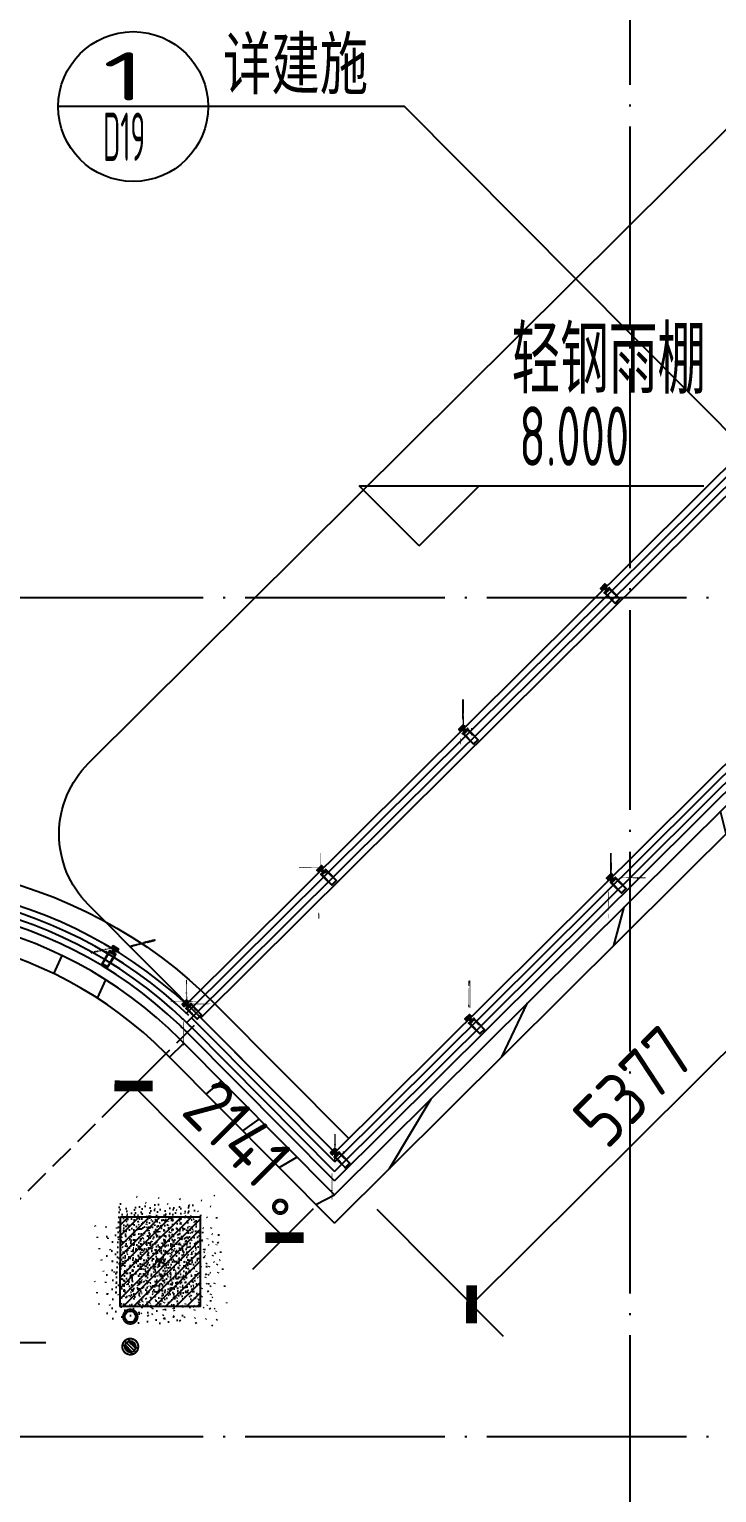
# Model space of a CAD drawing. Header units: inches. Extents: x 0 to 1813292486, y 0 to 3473589894.
# Drawn here: x 600426125 to 600433006, y 3473270655 to 3473285306 of the extents above; entities that cross this region are included whole.
import ezdxf
from ezdxf.enums import TextEntityAlignment as Align
from ezdxf.xclip import XClip

# ---------------------------------------------------------------- set-up
doc = ezdxf.new("R2010")
doc.units = ezdxf.units.IN
doc.header["$LTSCALE"] = 1000
doc.header["$MEASUREMENT"] = 0
doc.header["$XCLIPFRAME"] = 2
for name, pattern in [('AX-MALL-DIM-P02$0$DASH', [0.35, 0.25, -0.1]), ('AX-MALL-GIRD-200$0$DOTE', [2.42, 2, -0.2, 0.02, -0.2]), ('AX-MALL-WALL-P02-QT$0$CENTER', [2, 1.25, -0.25, 0.25, -0.25]), ('AX-MALL-WALL-P02-QT$0$HIDDEN', [0.375, 0.25, -0.125]), ('AX-MALL-WALL-P02-QT$0$HIDDEN2', [4.7625, 3.175, -1.5875]), ('PX-MALL-P02-LG$0$CONTINOUS', [0])]:
    doc.linetypes.add(name, pattern=pattern)
for name, color, linetype in [('A-Anno-Note', 241, 'Continuous'), ('AX-MALL-DIM-P02$0$A-Anno-Dims', 3, 'Continuous'), ('AX-MALL-DIM-P02$0$A-Detl-Patt', 8, 'Continuous'), ('AX-MALL-DIM-P02$0$A-Detl-Thin', 131, 'Continuous'), ('AX-MALL-DIM-SY-P02$0$A-Anno-Note', 241, 'Continuous'), ('AX-MALL-DIM-SY-P02$0$DIM_IDEN', 3, 'Continuous'), ('AX-MALL-GIRD-200$0$A-Grid', 222, 'AX-MALL-GIRD-200$0$DOTE'), ('AX-MALL-P02-200$0$A-Anno-Note', 241, 'Continuous'), ('AX-MALL-WALL-P02$0$A-Anno-Note', 241, 'Continuous'), ('AX-MALL-WALL-P02-QT$0$A-Anno-Note', 241, 'Continuous'), ('AX-MALL-WALL-P02-QT$0$A-Curt', 151, 'Continuous'), ('AX-MALL-WALL-P02-QT$0$A-Detl-Fine', 152, 'Continuous'), ('AX-MALL-WALL-P02-QT$0$A-Detl-Thin', 131, 'Continuous'), ('AX-MALL-WALL-P02-QT$0$A-Flor', 41, 'Continuous'), ('AX-MALL-WALL-P02-QT$0$A-Wall', 2, 'Continuous'), ('AX-MALL-WALL-P02-QT$0$A-Wall-Patt', 13, 'Continuous'), ('AX-MALL-WALL-P02-QT$0$A-Wind', 4, 'Continuous'), ('AX-MALL-WALL-P02-QT$0$AP', 3, 'Continuous'), ('AX-MALL-WALL-P02-QT$0$FIX', 2, 'Continuous'), ('AX-MALL-WALL-P02-QT$0$GASKET', 2, 'Continuous'), ('AX-MALL-WALL-P02-QT$0$TEXT', 2, 'Continuous'), ('AX-MALL-WORD-P02$0$A-Anno-Levl', 201, 'Continuous'), ('AX-MALL-WORD-P02$0$A-Anno-Note', 241, 'Continuous'), ('AX-MALL-ZTKD-P02$0$A-Anno-Note', 241, 'Continuous'), ('PX-MALL-P02-LG$0$P-Drain-Fldr', 4, 'Continuous'), ('PX-MALL-P02-LG$0$P-Drain-Fldr-ARCH', 161, 'Continuous'), ('PX-MALL-P02-LG$0$P-Drain-Fldr-W100', 4, 'Continuous'), ('PX-MALL-P02-LG$0$P-Drain-Fldr-W50', 4, 'Continuous'), ('PX-MALL-P02-LG$0$P-Pipe-Risr', 7, 'Continuous'), ('PX-MALL-P02-LG$0$P-Pipe-Risr-Arch', 6, 'Continuous'), ('PX-MALL-P02-LG$0$P-Pipe-Risr-W100', 6, 'Continuous'), ('PX-MALL-P02-LG$0$P-Pipe-Risr-W50', 6, 'Continuous'), ('PX-MALL-P02-LG$0$P-Sewr-Pipe', 123, 'PX-MALL-P02-LG$0$CONTINOUS'), ('SX-MALL-WALL-L-1F~2F$0$S-COLU', 30, 'Continuous'), ('SX-MALL-WALL-L-1F~2F$0$S-PATT-WALL', 83, 'Continuous'), ('SX-MALL-WALL-L-1F~2F$0$单形心', 4, 'Continuous')]:
    doc.layers.add(name, color=color, linetype=linetype)
doc.styles.add('AX-MALL-DIM-P02$0$_TCH_DIM_T3', font='gbenor.shx')
doc.styles.add('AX-MALL-DIM-SY-P02$0$_TCH_DIM', font='gbenor.shx')
doc.styles.add('AX-MALL-DIM-SY-P02$0$_TCH_LABEL', font='gbenor.shx')
doc.styles.add('AX-MALL-WORD-P02$0$_TCH_DIM', font='gbenor.shx')
doc.styles.add('AX-MALL-WORD-P02$0$STANDARD', font='gbenor.shx', dxfattribs={"bigfont": 'gbcbig.shx'})
doc.styles.add('PX-MALL-P02-LG$0$jzfz', font='gbenor.shx', dxfattribs={"bigfont": 'gbcbig.shx'})
doc.dimstyles.new('AX-MALL-DIM-P02$0$_TCH_ARCH&&180', dxfattribs={"dimtxt": 535.5, "dimasz": 270, "dimexe": 450, "dimexo": 450, "dimgap": 137.25, "dimtad": 1, "dimdec": 0, "dimzin": 0, "dimdsep": 46, "dimtxsty": 'AX-MALL-DIM-P02$0$_TCH_DIM_T3', "dimblk": 'AX-MALL-DIM-P02$0$_ArchTick', "dimcen": 0.09, "dimclrt": 7, "dimazin": 2, "dimtfac": 1, "dimtdec": 0, "dimtix": 1, "dimtmove": 2, "dimatfit": 3, "dimfxl": 500, "dimtolj": 1, "dimtzin": 0, "dimarcsym": 0})
pattern_1 = [(180, (-14292439.4334, -9064049.66414), (-0.396875, -0.79375), [0, -0.79375])]
pattern_2 = [(45, (0, 359), (-353.553532015, 353.553532015), [])]

# ---------------------------------------------------------------- blocks, each defined once
blk = doc.blocks.new('AX-MALL-WORD-P02')
at = {"layer": 'AX-MALL-WORD-P02$0$A-Anno-Levl'}
for p, q in [((600266472, 3473187979), (600266119, 3473188751)), ((600266119, 3473188751), (600269351, 3473187547)), ((600266472, 3473187979), (600267244, 3473188332))]:
    blk.add_line(p, q, dxfattribs=at)
at = {"layer": 'AX-MALL-WORD-P02$0$A-Anno-Note', "style": 'AX-MALL-WORD-P02$0$STANDARD'}
blk.add_text('轻钢雨棚', height=675.2, rotation=339.5682, dxfattribs=at).set_placement((600267871, 3473189083))
at = {"layer": 'AX-MALL-WORD-P02$0$A-Anno-Note', "style": 'AX-MALL-WORD-P02$0$_TCH_DIM', "width": 0.7}
blk.add_text('8.000', height=595, rotation=339.5682, dxfattribs=at).set_placement((600267689, 3473188380))
blk = doc.blocks.new('AX-MALL-GIRD-200')
at = {"layer": 'AX-MALL-GIRD-200$0$A-Grid'}
for p, q in [((600276670.9, 3473209317.4), (600237941.3, 3473105353.7)), ((600241980.1, 3473196551.4), (600599876.1, 3473063224.7)), ((600239047.7, 3473188679.9), (600596943.7, 3473055353.1))]:
    blk.add_line(p, q, dxfattribs=at)
blk = doc.blocks.new('SX-MALL-WALL-L-1F~2F$0$BANWANG_XINGXIN')
at = {"color": 0}
for points in [[(0.71, 0.71), (-0.71, -0.71)], [(-0.71, 0.71), (0.71, -0.71)]]:
    blk.add_lwpolyline(points, dxfattribs=at)
blk = doc.blocks.new('SX-MALL-WALL-L-1F~2F')
at = {"layer": 'SX-MALL-WALL-L-1F~2F$0$S-PATT-WALL'}
h = blk.add_hatch(dxfattribs=at)
h.set_pattern_fill('钢筋混凝土', color=256, scale=15, pattern_type=2)
h.set_pattern_definition([(24.56816, (600332848.516, 3473133887.59), (-31.18316, 68.21005), []), (29.56816, (600332848.52, 3473133887.59), (97.53445, -46.3792), [11.25, -123.75]), (334.56816, (600332848.52, 3473133887.59), (19.8844, 112.99611), [9, -99]), (80.01956, (600332856.64, 3473133883.73), (117.4189, 66.61682), [9.56103, -105.17132]), (25.75236, (600332858.99, 3473133915.7), (141.34762, -79.15082), [16.875, -185.625]), (76.20376, (600332870.77, 3473133909.1), (182.38784, 87.98254), [14.34154, -157.75695]), (330.75236, (600332858.99, 3473133915.7), (182.38777, 87.98268), [13.5, -148.5]), (0.56816, (600332870.43, 3473133903.44), (62.82047, -87.8498), [11.25, -123.75]), (305.56816, (600332870.43, 3473133903.44), (72.17289, 89.18848), [9, -99]), (51.01956, (600332875.66, 3473133896.12), (134.99336, 1.33857), [9.56103, -105.17132]), (17.06816, (600332848.516, 3473133887.59), (19.140857, 46.155895), [0.75, -97.8, 0.75, -100.5, 0.75, -99.375]), (347.06816, (600332848.516, 3473133887.59), (57.630847, 41.664428), [0.75, -57.3, 0.75, -95.55, 0.75, -37.875]), (307.06816, (600332817.17, 3473133899.267), (73.85474, -31.123423), [0.75, -37.5, 0.75, -117, 0.75, -155.25]), (297.06816, (600332803.114, 3473133904.504), (87.216417, -16.46684), [0.75, -48.75, 0.75, -77.7, 0.75, -110.25])])
h.paths.add_polyline_path([(600261324, 3473182729), (600262073, 3473182450), (600261759, 3473181607), (600261009, 3473181886)])
at = {"layer": 'SX-MALL-WALL-L-1F~2F$0$S-COLU'}
blk.add_lwpolyline([(600261324, 3473182729), (600262073, 3473182450), (600261759, 3473181607), (600261009, 3473181886)], close=True, dxfattribs=at)
at = {"layer": 'SX-MALL-WALL-L-1F~2F$0$单形心', "xscale": 50, "yscale": 50, "zscale": 50}
blk.add_blockref('SX-MALL-WALL-L-1F~2F$0$BANWANG_XINGXIN', (600261541, 3473182168), dxfattribs=at)
blk = doc.blocks.new('SX-MALL-WALL-L-2F~3F')
ref = blk.add_blockref('SX-MALL-WALL-L-1F~2F', (0, 0))
XClip(ref).set_block_clipping_path([(600349769.7341375351, 3473074679.4185328484), (600357001.730252862, 3473071985.2877659798), (600356499.8725732565, 3473070638.1249508858), (600359302.5086629391, 3473069594.0607671738), (600362345.176513195, 3473077761.6532011032), (600381551.4312517643, 3473070606.7597260475), (600391553.7259278297, 3473066880.61145401), (600387749.8276439905, 3473056669.6083569527), (600391632.1759798527, 3473055223.3196787834), (600395635.5522460938, 3473065969.7919559479), (600406982.2408491373, 3473061742.8174967766), (600403058.8006671667, 3473051210.921831131), (600412723.2437256575, 3473047610.6332001686), (600445093.3740637302, 3473134503.4669418335), (600393055.2444370985, 3473153889.1972270012), (600387463.4997383356, 3473138878.984498024), (600380158.3525342941, 3473141600.3661928177), (600382830.7519780397, 3473148774.0277791023), (600388210.852202177, 3473146769.7825717926), (600390696.2253516912, 3473153441.3996958733), (600277474.6974250078, 3473195619.7412028313), (600273446.9822528362, 3473184807.9347262383), (600257129.1117709875, 3473190886.8203101158), (600241575.9633431435, 3473149136.6905941963), (600258197.8999482393, 3473142944.531457901), (600255239.7303221226, 3473135003.7620258331), (600263182.3271956444, 3473132044.9116239548), (600260741.6763648987, 3473125493.3449602127), (600269350.4970673323, 3473122286.3066320419), (600271511.1407766342, 3473128086.2355370522), (600286270.1853780746, 3473122588.0583357811), (600284109.5416688919, 3473116788.1294307709), (600282580.7823727131, 3473112684.4009017944), (600291840.7574170828, 3473109234.7884750366), (600290827.7957875729, 3473106515.6425981522), (600293360.405140996, 3473105572.171298027), (600294731.254416585, 3473109252.0137000084), (600323175.4764534235, 3473098655.7063288689), (600321336.3302773237, 3473093718.7900648117), (600344750.773285985, 3473084996.2229762077), (600341987.4689643383, 3473077578.5406708717), (600344583.679042697, 3473076611.3762340546), (600346015.5062012672, 3473080454.9047570229), (600351201.5612961054, 3473078522.947054863)])
blk = doc.blocks.new('SX-MALL-WALL-2F~3F')
blk.add_blockref('SX-MALL-WALL-L-2F~3F', (0, 0))
blk = doc.blocks.new('AX-MALL-WALL-P02-QT$0$fegehrthr')
at = {"layer": 'AX-MALL-WALL-P02-QT$0$A-Flor'}
blk.add_lwpolyline([(97927, 107801), (97927, 116053, -0.669256), (106131, 119437), (107465, 118095)], format="xyb", dxfattribs=at)
blk = doc.blocks.new('AX-MALL-WALL-P02-QT$0$A$C56C775D7')
at = {"layer": 'AX-MALL-WALL-P02-QT$0$GASKET'}
h = blk.add_hatch(dxfattribs=at)
h.set_pattern_fill('ANSI37', color=1, scale=0.35, style=0)
h.set_pattern_definition([(45, (-14292825.899, -9063895.26327), (-0.392886205297, 0.392886205297), []), (135, (-14292825.899, -9063895.26327), (-0.392886205297, -0.392886205297), [])])
edge = h.paths.add_edge_path(flags=16)
edge.add_line((0, -3), (-1, -3))
edge.add_arc((-1, -2), 0.2, 180, 270, ccw=False)
edge.add_line((-1, -2), (-1, -1))
edge.add_arc((-1, -1), 0.2, 90, 180, ccw=False)
edge.add_line((-1, -1), (0, -1))
edge.add_arc((0, -1), 0.2, 0, 90, ccw=False)
edge.add_line((1, -1), (1, -2))
edge.add_arc((0, -2), 0.2, 270, 360, ccw=False)
edge = h.paths.add_edge_path(flags=16)
edge.add_line((3, -5), (3, -4))
edge.add_arc((3, -4), 0.306, 4.7134, 98.663)
edge.add_arc((0, -13), 9.72, 72.6533, 107.3467)
edge.add_arc((-3, -4), 0.306, 81.337, 175.2878)
edge.add_line((-3, -4), (-3, -5))
edge.add_arc((-3, -5), 0.5, 180, 252.653)
edge.add_arc((0, 4), 9.72, 252.6533, 287.3467)
edge.add_arc((3, -5), 0.5, 287.347, 360)
edge = h.paths.add_edge_path()
edge.add_line((4, -8), (5, -8))
edge.add_arc((5, -7), 0.2, 270, 383.1986)
edge.add_line((5, -7), (4, -3))
edge.add_arc((4, -3), 0.2, 15.4713, 90)
edge.add_line((4, -3), (2, -3))
edge.add_arc((2, -2), 0.2, 180, 270, ccw=False)
edge.add_line((1, -2), (1, -2))
edge.add_arc((2, -2), 0.2, 90, 180, ccw=False)
edge.add_line((2, -1), (2, -1))
edge.add_arc((2, -1), 0.2, 270, 360)
edge.add_line((2, -1), (2, 0))
edge.add_arc((2, 0), 0.2, 0, 90)
edge.add_line((2, 0), (-2, 0))
edge.add_arc((-2, 0), 0.2, 90, 180)
edge.add_line((-3, 0), (-3, -1))
edge.add_arc((-2, -1), 0.2, 180, 270)
edge.add_line((-2, -1), (-2, -1))
edge.add_arc((-2, -2), 0.2, 0, 90, ccw=False)
edge.add_line((-1, -2), (-1, -2))
edge.add_arc((-2, -2), 0.2, 270, 360, ccw=False)
edge.add_line((-2, -3), (-5, -3))
edge.add_arc((-5, -2), 0.5, 180, 270, ccw=False)
edge.add_line((-5, -2), (-5, -1))
edge.add_line((-5, -1), (-6, -1))
edge.add_arc((-6, -2), 0.7, 90, 180)
edge.add_line((-6, -2), (-6, -3))
edge.add_arc((-13, -3), 6.93, -39.9114, 1.1232, ccw=False)
edge.add_arc((-8, -7), 0.4, 154.8453, 325.7815)
edge.add_arc((-11, -3), 5.99, 311.7834, 348.21)
edge.add_arc((-5, -4), 0.2, 90, 160.1791, ccw=False)
edge.add_line((-5, -4), (-4, -4))
edge.add_arc((-4, -4), 0.2, -24.4013, 90, ccw=False)
edge.add_line((-4, -4), (-6, -8))
edge.add_line((-6, -8), (-4, -8))
edge.add_line((-4, -8), (-4, -8))
edge.add_line((-4, -8), (-4, -7))
edge.add_line((-4, -7), (-3, -7))
edge.add_arc((-3, -7), 0.25, 90, 131.3934, ccw=False)
edge.add_line((-3, -7), (-3, -7))
edge.add_arc((-3, -7), 0.1, 0, 90, ccw=False)
edge.add_line((-3, -7), (-3, -7))
edge.add_line((-3, -7), (-3, -7))
edge.add_line((-3, -7), (-3, -7))
edge.add_line((-3, -7), (-3, -7))
edge.add_line((-3, -7), (-3, -7))
edge.add_line((-3, -7), (-3, -8))
edge.add_line((-3, -8), (-3, -8))
edge.add_line((-3, -8), (-2, -8))
edge.add_line((-2, -8), (-2, -8))
edge.add_line((-2, -8), (-2, -7))
edge.add_line((-2, -7), (-2, -7))
edge.add_arc((-1, -7), 0.25, 90, 131.3934, ccw=False)
edge.add_line((-1, -7), (-1, -7))
edge.add_arc((-1, -7), 0.1, 0, 90, ccw=False)
edge.add_line((-1, -7), (-1, -7))
edge.add_line((-1, -7), (-1, -7))
edge.add_line((-1, -7), (-1, -7))
edge.add_line((-1, -7), (-1, -7))
edge.add_line((-1, -7), (-1, -7))
edge.add_line((-1, -7), (-1, -8))
edge.add_line((-1, -8), (-1, -8))
edge.add_line((-1, -8), (-1, -8))
edge.add_line((-1, -8), (-1, -8))
edge.add_line((-1, -8), (-1, -7))
edge.add_line((-1, -7), (0, -7))
edge.add_arc((0, -7), 0.25, 90, 131.3934, ccw=False)
edge.add_line((0, -7), (0, -7))
edge.add_arc((0, -7), 0.1, 0, 90, ccw=False)
edge.add_line((0, -7), (0, -7))
edge.add_line((0, -7), (0, -7))
edge.add_line((0, -7), (0, -7))
edge.add_line((0, -7), (0, -7))
edge.add_line((0, -7), (0, -7))
edge.add_line((0, -7), (0, -8))
edge.add_line((0, -8), (0, -8))
edge.add_line((0, -8), (1, -8))
edge.add_line((1, -8), (1, -8))
edge.add_line((1, -8), (1, -7))
edge.add_line((1, -7), (1, -7))
edge.add_arc((2, -7), 0.25, 90, 131.3934, ccw=False)
edge.add_line((2, -7), (2, -7))
edge.add_arc((2, -7), 0.1, 0, 90, ccw=False)
edge.add_line((2, -7), (2, -7))
edge.add_line((2, -7), (2, -7))
edge.add_line((2, -7), (2, -7))
edge.add_line((2, -7), (2, -7))
edge.add_line((2, -7), (2, -7))
edge.add_line((2, -7), (2, -8))
edge.add_line((2, -8), (2, -8))
edge.add_line((2, -8), (2, -8))
edge.add_line((2, -8), (2, -8))
edge.add_line((2, -8), (3, -7))
edge.add_line((3, -7), (3, -7))
edge.add_arc((3, -7), 0.25, 90, 131.3934, ccw=False)
edge.add_line((3, -7), (4, -7))
edge.add_arc((4, -7), 0.1, 0, 90, ccw=False)
edge.add_line((4, -7), (4, -7))
edge.add_line((4, -7), (4, -7))
edge.add_line((4, -7), (4, -7))
edge.add_line((4, -7), (4, -7))
edge.add_line((4, -7), (3, -7))
edge.add_line((3, -7), (4, -8))
edge.add_line((4, -8), (4, -8))
edge.add_line((4, -8), (4, -8))
for points in [[(4, -8), (5, -8, 0.538437), (5, -7), (4, -3, 0.337162), (4, -3), (2, -3, -0.414214), (1, -2), (1, -2, -0.414214), (2, -1), (2, -1, 0.414214), (2, -1), (2, 0, 0.414214), (2, 0), (-2, 0, 0.414214), (-3, 0), (-3, -1, 0.414214), (-2, -1), (-2, -1, -0.414214), (-1, -2), (-1, -2, -0.414214), (-2, -3), (-5, -3, -0.414214), (-5, -2), (-5, -1), (-6, -1, 0.414214), (-6, -2), (-6, -3, -0.180985), (-8, -7, 0.923874), (-7, -7, 0.160293), (-5, -4, -0.316158), (-5, -4), (-4, -4, -0.545225), (-4, -4), (-6, -8), (-4, -8), (-4, -8), (-4, -7), (-3, -7, -0.182603), (-3, -7), (-3, -7, -0.414214), (-3, -7), (-3, -7), (-3, -7), (-3, -7), (-3, -7), (-3, -7), (-3, -8), (-3, -8), (-2, -8), (-2, -8), (-2, -7), (-2, -7, -0.182603), (-1, -7), (-1, -7, -0.414214), (-1, -7), (-1, -7), (-1, -7), (-1, -7), (-1, -7), (-1, -7), (-1, -8), (-1, -8), (-1, -8), (-1, -8), (-1, -7), (0, -7, -0.182603), (0, -7), (0, -7, -0.414214), (0, -7), (0, -7), (0, -7), (0, -7), (0, -7), (0, -7), (0, -8), (0, -8), (1, -8), (1, -8), (1, -7), (1, -7, -0.182603), (2, -7), (2, -7, -0.414214), (2, -7), (2, -7), (2, -7), (2, -7), (2, -7), (2, -7), (2, -8), (2, -8), (2, -8), (2, -8), (3, -7), (3, -7, -0.182603), (3, -7), (4, -7, -0.414214), (4, -7), (4, -7), (4, -7), (4, -7), (4, -7), (3, -7), (4, -8), (4, -8)], [(3, -5), (3, -4, 0.434551), (3, -4, 0.152546), (-3, -4, 0.434557), (-3, -4, -0.000004), (-3, -4), (-3, -5, 0.328073), (-3, -5, 0.152546), (3, -5, 0.328073)], [(0, -3), (-1, -3, -0.414214), (-1, -2), (-1, -1, -0.414214), (-1, -1), (0, -1, -0.414214), (1, -1), (1, -2, -0.414214)]]:
    blk.add_lwpolyline(points, format="xyb", close=True, dxfattribs=at)
blk = doc.blocks.new('AX-MALL-WALL-P02-QT$0$尺寸分格点')
at = {"ltscale": 10}
h = blk.add_hatch(color=1, dxfattribs=at)
h.dxf.hatch_style = 1
edge = h.paths.add_edge_path()
edge.add_line((0, -1.5), (0, 0))
edge.add_line((0, 0), (-1.5, 0))
edge.add_arc((0, 0), 1.5, 180, 270)
edge = h.paths.add_edge_path()
edge.add_line((0, 1.5), (0, 0))
edge.add_line((0, 0), (1.5, 0))
edge.add_arc((0, 0), 1.5, 0, 90)
for p, q in [((-2.5, 0), (2.5, 0)), ((0, -2.5), (0, 2.5))]:
    blk.add_line(p, q)
blk.add_circle((0, 0), 1.5)
blk = doc.blocks.new('AX-MALL-WALL-P02-QT$0$定位点')
blk.add_blockref('AX-MALL-WALL-P02-QT$0$尺寸分格点', (0, 0))
blk = doc.blocks.new('AX-MALL-WALL-P02-QT$0$A$C3802349C')
at = {"layer": 'AX-MALL-WALL-P02-QT$0$GASKET'}
h = blk.add_hatch(dxfattribs=at)
h.set_pattern_fill('ANSI35', color=1, scale=0.375013, angle=-180, style=0)
h.set_pattern_definition([(225, (-14292809.6352, -9063882.4726), (0.84192712131, -0.84192712131), []), (225, (-14292810.4771, -9063882.4726), (0.84192712131, -0.84192712131), [1.48833094185, -0.29766618837, 0, -0.29766618837])])
edge = h.paths.add_edge_path()
edge.add_line((-4, 8), (-2, 8))
edge.add_line((-2, 8), (0, 0))
edge.add_line((0, 0), (-1, 0))
edge.add_arc((-173, -63), 184, 20.1575, 22.8407)
at = {"layer": 'AX-MALL-WALL-P02-QT$0$GASKET', "elevation": 0}
blk.add_lwpolyline([(-4, 8), (-2, 8), (0, 0), (-1, 0, 0.011708)], format="xyb", close=True, dxfattribs=at)
blk = doc.blocks.new('AX-MALL-WALL-P02-QT$0$A$C431B1AE9')
at = {"layer": 'AX-MALL-WALL-P02-QT$0$GASKET'}
h = blk.add_hatch(dxfattribs=at)
h.set_pattern_fill('ANSI37', color=1, scale=0.35, style=0)
h.set_pattern_definition([(45, (-14292809.63515, -9063882.47255), (-0.392886205297, 0.392886205297), []), (135, (-14292809.63515, -9063882.47255), (-0.392886205297, -0.392886205297), [])])
h.paths.add_polyline_path([(3, 0), (0, 0), (-2, 8), (-1, 8), (0, 7), (0, 7), (1, 8), (1, 8), (2, 7), (2, 7), (3, 8), (3, 8), (4, 7), (4, 7), (5, 8), (5, 8), (6, 7), (6, 7), (7, 8), (7, 8), (8, 7), (8, 7), (9, 8), (9, 8), (10, 7), (10, 7), (11, 8), (12, 8), (10, 0), (7, 0), (7, -1), (8, -1), (8, -2), (7, -3), (3, -3), (2, -2), (2, -1), (3, -1)])
edge = h.paths.add_edge_path(flags=16)
edge.add_ellipse((5, 4), major_axis=(-3, 0), ratio=0.583333, start_angle=0, end_angle=360, ccw=False)
h.paths.add_polyline_path([(4, 0), (4, -2), (6, -2), (6, 0)], flags=16)
for points in [[(7, 0), (10, 0), (12, 8), (11, 8), (10, 7), (10, 7), (9, 8), (9, 8), (8, 7), (8, 7), (7, 8), (7, 8), (6, 7), (6, 7), (5, 8), (5, 8), (4, 7), (4, 7), (3, 8), (3, 8), (2, 7), (2, 7), (1, 8), (1, 8), (0, 7), (0, 7), (-1, 8), (-2, 8), (0, 0), (3, 0), (3, 0), (3, -1), (2, -1), (2, -2), (3, -3), (7, -3), (8, -2), (8, -1), (7, -1)], [(6, 0), (6, -2), (4, -2), (4, 0)]]:
    blk.add_lwpolyline(points, close=True, dxfattribs=at)
at = {"layer": 'AX-MALL-WALL-P02-QT$0$GASKET', "extrusion": (0, 0, -1)}
blk.add_ellipse((5, 4), major_axis=(-3, 0), ratio=0.583333, dxfattribs=at)
blk = doc.blocks.new('AX-MALL-WALL-P02-QT$0$A$C6D1904FE')
at = {"color": 6, "ltscale": 10}
for name in ['AX-MALL-WALL-P02-QT$0$A$C3802349C', 'AX-MALL-WALL-P02-QT$0$A$C431B1AE9']:
    blk.add_blockref(name, (-5, 3), dxfattribs=at)
blk = doc.blocks.new('*U248')
at = {"color": 8, "linetype": 'AX-MALL-WALL-P02-QT$0$HIDDEN'}
for p, q in [((0, 2), (40, 2)), ((39, -3), (39, 3)), ((0, -2), (40, -2))]:
    blk.add_line(p, q, dxfattribs=at)
at = {"color": 0, "linetype": 'ByBlock'}
blk.add_lwpolyline([(0, 6), (-2, 6, 0.227103), (-3, 6, 0.35235), (-3, -6, 0.227103), (-2, -6), (0, -6)], format="xyb", close=True, dxfattribs=at)
at = {"color": 8, "linetype": 'AX-MALL-WALL-P02-QT$0$HIDDEN2'}
blk.add_lwpolyline([(-5, 1), (-2, 1), (-2, -1), (-5, -1)], dxfattribs=at)
at = {"color": 8, "linetype": 'ByBlock'}
blk.add_lwpolyline([(0, -3), (39, -3), (40, -2), (40, 2), (39, 3), (0, 3)], dxfattribs=at)
at = {"layer": 'AX-MALL-WALL-P02-QT$0$TEXT', "color": 8, "linetype": 'AX-MALL-WALL-P02-QT$0$CENTER'}
blk.add_line((43, 0), (-8, 0), dxfattribs=at)
blk = doc.blocks.new('AX-MALL-WALL-P02-QT$0$A$C4A6E1F89')
at = {"layer": 'AX-MALL-WALL-P02-QT$0$AP'}
for points in [[(31, 14), (31, 10), (27, 10), (27, 9), (31, 9), (31, 1), (-31, 1), (-31, 9), (-27, 9), (-27, 10), (-31, 10), (-31, 14), (-30, 15, 0.287441), (-30, 16), (-31, 18), (-31, 22), (-32, 22), (-32, 0), (32, 0), (32, 22), (31, 22), (31, 18), (30, 16, 0.287441), (30, 15)], [(0, 16), (0, 16), (28, 16), (28, 10), (30, 10), (31, 14), (30, 15, -0.244941), (30, 16), (31, 18), (31, 22, 0.414214), (30, 22), (29, 22, 1), (29, 21), (29, 21, -0.414214), (30, 20), (30, 19, -0.414214), (29, 18), (24, 18, -0.414214), (23, 19), (23, 20, -0.414214), (24, 21, 1), (24, 22), (21, 22), (21, 18), (11, 18), (9, 22), (8, 22), (8, 20), (-8, 20), (-8, 22), (-9, 22), (-11, 18), (-21, 18), (-21, 22), (-24, 22, 1), (-24, 21, -0.414214), (-23, 20), (-23, 19, -0.414214), (-24, 18), (-29, 18, -0.414214), (-30, 19), (-30, 20, -0.414214), (-29, 21), (-29, 21, 1), (-29, 22), (-30, 22, 0.414214), (-31, 22), (-31, 18), (-30, 16, -0.244941), (-30, 15), (-31, 14), (-30, 10), (-28, 10), (-28, 16), (0, 16)]]:
    blk.add_lwpolyline(points, format="xyb", close=True, dxfattribs=at)
at = {"layer": 'AX-MALL-WALL-P02-QT$0$FIX', "extrusion": (-4.68995e-09, -3.87722e-09, -1), "xscale": -1, "zscale": -1, "rotation": 270}
blk.add_blockref('*U248', (0, 16, 0), dxfattribs=at)
at = {"layer": 'AX-MALL-WALL-P02-QT$0$GASKET'}
blk.add_blockref('AX-MALL-WALL-P02-QT$0$A$C6D1904FE', (-26, 19, 0), dxfattribs=at)
at = {"layer": 'AX-MALL-WALL-P02-QT$0$GASKET', "extrusion": (0, 0, -1), "zscale": -1, "rotation": 270}
blk.add_blockref('AX-MALL-WALL-P02-QT$0$定位点', (0, 30, 0), dxfattribs=at)
at = {"layer": 'AX-MALL-WALL-P02-QT$0$GASKET', "xscale": -1}
blk.add_blockref('AX-MALL-WALL-P02-QT$0$A$C6D1904FE', (26, 19, 0), dxfattribs=at)
blk = doc.blocks.new('AX-MALL-WALL-P02-QT$0$A$C201F0766')
at = {"layer": 'AX-MALL-WALL-P02-QT$0$GASKET'}
h = blk.add_hatch(dxfattribs=at)
h.set_pattern_fill('HONEY', color=1, scale=0.375013, angle=-180, style=0)
h.set_pattern_definition([(180, (-14292808.1242, -9063908.84357), (-0.89299856511, -0.515572838758), [0.59533237674, -1.19066475348]), (300, (-14292808.1242, -9063908.84357), (0.89299845842, -0.51557302355), [0.59533237674, -1.19066475348]), (240, (-14292808.1242, -9063908.84357), (-1.0669e-07, -1.031145862308), [-1.19066475348, 0.59533237674])])
edge = h.paths.add_edge_path()
edge.add_ellipse((0, 8), major_axis=(0, 5.91), ratio=0.782714, start_angle=0, end_angle=360)
h = blk.add_hatch(dxfattribs=at)
h.set_pattern_fill('ANSI35', color=1, scale=0.375013, angle=-180, style=0)
h.set_pattern_definition([(225, (-14292808.1242, -9063908.8436), (0.84192712131, -0.84192712131), []), (225, (-14292808.9661, -9063908.8436), (0.84192712131, -0.84192712131), [1.48833094185, -0.29766618837, 0, -0.29766618837])])
edge = h.paths.add_edge_path()
edge.add_line((5, 7), (5, 7))
edge.add_ellipse((0, 8), major_axis=(0, 5.91), ratio=0.782714, start_angle=97.8994, end_angle=262.1006, ccw=False)
edge.add_line((-5, 7), (-5, 7))
edge.add_line((-5, 7), (-5, -1))
edge.add_arc((0, -13), 12.6, 68.4661, 111.5339, ccw=False)
edge.add_line((5, -1), (5, 7))
blk = doc.blocks.new('AX-MALL-WALL-P02-QT$0$A$C528807E0')
at = {"layer": 'AX-MALL-WALL-P02-QT$0$GASKET'}
h = blk.add_hatch(dxfattribs=at)
h.set_pattern_fill('ANSI38', color=1, scale=0.25, angle=90)
h.set_pattern_definition([(135, (8900647.37306, -14454292.85135), (-0.561266007567, -0.561266007567), []), (225, (8900647.37306, -14454292.85135), (-0.561266007567, -1.6837980227), [1.984375, -1.190625])])
edge = h.paths.add_edge_path()
edge.add_arc((-14, 2), 0.4, 90, 180, ccw=False)
edge.add_line((-14, 2), (-14, 2))
edge.add_line((-14, 2), (-12, 1))
edge.add_arc((-12, 2), 1, 240, 270)
edge.add_line((-12, 1), (-3, 1))
edge.add_arc((-3, 2), 1, 270, 300)
edge.add_line((-2, 1), (-1, 2))
edge.add_line((-1, 2), (0, 2))
edge.add_arc((0, 2), 0.4, 0, 90, ccw=False)
edge.add_line((0, 2), (0, -2))
edge.add_arc((0, -2), 0.4, -90, 0, ccw=False)
edge.add_line((0, -2), (-1, -2))
edge.add_line((-1, -2), (-2, -1))
edge.add_arc((-3, -2), 1, 60, 90)
edge.add_line((-3, -1), (-12, -1))
edge.add_arc((-12, -2), 1, 90, 120)
edge.add_line((-12, -1), (-14, -2))
edge.add_line((-14, -2), (-14, -2))
edge.add_arc((-14, -2), 0.4, 180, 270, ccw=False)
edge.add_line((-15, -2), (-15, 2))
blk.add_lwpolyline([(-15, 2, -0.414214), (-14, 2), (-14, 2), (-12, 1, 0.131652), (-12, 1), (-3, 1, 0.131652), (-2, 1), (-1, 2), (0, 2, -0.414214), (0, 2), (0, -2, -0.414214), (0, -2), (-1, -2), (-2, -1, 0.131652), (-3, -1), (-12, -1, 0.131652), (-12, -1), (-14, -2), (-14, -2, -0.414214), (-15, -2)], format="xyb", close=True, dxfattribs=at)
blk = doc.blocks.new('AX-MALL-WALL-P02-QT$0$A$C1F9D38D6')
at = {"color": 3}
blk.add_lwpolyline([(0, 0), (-7, 0, -0.414214), (-8, 0), (-8, 3, -0.065543), (-8, 3), (-7, 4, 0.313178), (-8, 4, -0.219671), (-8, 4), (-8, 6, -0.548619), (-7, 6), (-5, 5, -0.176327), (-5, 5), (-5, 5, -0.57735), (-5, 5), (-5, 5, 0.267949), (-5, 4), (-6, 3), (-7, 2), (-7, 2, 0.688501), (-6, 2, -0.213422), (-6, 2), (-2, 2, 0.414214), (-2, 3), (-2, 3, 0.137852), (-2, 3), (-3, 4, -0.137852), (-3, 5, -0.585497), (-3, 5), (3, 5), (3, 5, -0.585497), (3, 5, -0.137852), (3, 4), (2, 3, 0.137852), (2, 3), (2, 3, 0.414214), (2, 2), (6, 2, -0.213422), (6, 2, 0.688501), (7, 2), (7, 2), (6, 3), (5, 4, 0.267949), (5, 5), (5, 5, -0.57735), (5, 5), (5, 5, -0.176327), (5, 5), (7, 6, -0.548619), (8, 6), (8, 4, -0.219671), (8, 4, 0.313178), (7, 4), (8, 3, -0.065543), (8, 3), (8, 0, -0.414214), (7, 0), (0, 0), (0, 0)], format="xyb", close=True, dxfattribs=at)
at = {"layer": 'AX-MALL-WALL-P02-QT$0$AP'}
blk.add_lwpolyline([(0, 15, -0.266079), (-1, 15), (-3, 15, -0.57968), (-3, 15), (-2, 17), (-2, 17, 0.414214), (-2, 17), (-5, 17, -0.331679), (-5, 17, 0.864689), (-6, 17), (-6, 17), (-6, 15, 0.310745), (-6, 15), (-6, 15, -0.57735), (-6, 14), (-6, 14, -0.176327), (-6, 14), (-9, 14, -0.548619), (-9, 14), (-8, 15, -0.315299), (-8, 16), (-8, 16, 0.414214), (-8, 16), (-8, 47), (-24, 47), (-24, 43, -0.414214), (-24, 43), (-25, 43, -1), (-25, 44, 0.414214), (-25, 45), (-25, 46, 0.414214), (-25, 47), (-31, 47, 0.414214), (-31, 46), (-31, 45, 0.414214), (-31, 44, -1), (-31, 43), (-32, 43, -0.414214), (-32, 43), (-32, 192, -0.414214), (-32, 193), (32, 193, -0.414214), (32, 192), (32, 43, -0.414214), (32, 43), (31, 43, -1), (31, 44, 0.414214), (31, 45), (31, 46, 0.414214), (31, 47), (25, 47, 0.414214), (25, 46), (25, 45, 0.414214), (25, 44, -1), (25, 43), (24, 43, -0.414214), (24, 43), (24, 47), (8, 47), (8, 16, 0.414214), (8, 16), (8, 16, -0.315299), (8, 15), (9, 14, -0.548619), (9, 14), (6, 14, -0.176327), (6, 14), (6, 14, -0.57735), (6, 15), (6, 15, 0.310745), (6, 15), (6, 17), (6, 17, 0.864689), (5, 17, -0.331679), (5, 17), (2, 17, 0.414214), (2, 17), (2, 17), (3, 15, -0.57968), (3, 15), (1, 15, -0.266079), (0, 15), (0, 16, 0.572705), (0, 16)], format="xyb", close=True, dxfattribs=at)
for points in [[(30, 51), (-30, 51), (-30, 68), (-28, 69), (-28, 89), (-30, 90), (-30, 96), (-28, 97), (-28, 117), (-30, 118), (-30, 190), (30, 190), (30, 118), (28, 117), (28, 97), (30, 96), (30, 90), (28, 89), (28, 69), (30, 68)], [(-5, 20), (-5, 47), (5, 47), (5, 20)]]:
    blk.add_lwpolyline(points, close=True, dxfattribs=at)
at = {"color": 2, "ltscale": 10, "rotation": 270}
for p in [(-4, 2), (4, 2)]:
    blk.add_blockref('AX-MALL-WALL-P02-QT$0$A$C528807E0', p, dxfattribs=at)
blk = doc.blocks.new('AX-MALL-WALL-P02-QT$0$A$C604A77F5')
at = {"layer": 'AX-MALL-WALL-P02-QT$0$GASKET'}
h = blk.add_hatch(dxfattribs=at)
h.set_pattern_fill('DOTS', color=1, scale=0.5, angle=180, style=0)
h.set_pattern_definition(pattern_1)
h.paths.add_polyline_path([(-34, 124), (-33, 124), (-33, 34), (-34, 34)])
h = blk.add_hatch(dxfattribs=at)
h.set_pattern_fill('DOTS', color=1, scale=0.5, angle=180, style=0)
h.set_pattern_definition(pattern_1)
h.paths.add_polyline_path([(34, 124), (32, 124), (32, 34), (34, 34)])
at = {"layer": 'AX-MALL-WALL-P02-QT$0$GASKET', "color": 1}
for p, q in [((-8, 0, 0), (-13, 24)), ((-13, 0, 0), (-8, 24, 0))]:
    blk.add_line(p, q, dxfattribs=at)
at = {"layer": 'AX-MALL-WALL-P02-QT$0$GASKET'}
for points in [[(-34, 124), (-33, 124), (-33, 34), (-34, 34)], [(34, 124), (32, 124), (32, 34), (34, 34)]]:
    blk.add_lwpolyline(points, close=True, dxfattribs=at)
at = {"layer": 'AX-MALL-WALL-P02-QT$0$GASKET', "elevation": 0}
blk.add_lwpolyline([(-13, 0), (-13, 24), (-8, 24), (-8, 0)], close=True, dxfattribs=at)
blk.add_blockref('AX-MALL-WALL-P02-QT$0$A$C1F9D38D6', (0, -10))
at = {"color": 6, "ltscale": 10}
blk.add_blockref('AX-MALL-WALL-P02-QT$0$A$C56C775D7', (-28, 36, 0), dxfattribs=at)
at = {"color": 2, "ltscale": 10}
blk.add_blockref('AX-MALL-WALL-P02-QT$0$A$C4A6E1F89', (0, -30, 0), dxfattribs=at)
at = {"color": 6, "ltscale": 10, "xscale": -1}
blk.add_blockref('AX-MALL-WALL-P02-QT$0$A$C56C775D7', (28, 36, 0), dxfattribs=at)
at = {"layer": 'AX-MALL-WALL-P02-QT$0$GASKET', "yscale": 0.513574065589584, "zscale": 0.513574065589584}
for p, xscale in [((-10, 6), 0.513574065589584), ((10, 6), -0.513574065589584)]:
    blk.add_blockref('AX-MALL-WALL-P02-QT$0$A$C201F0766', p, dxfattribs=dict(at, xscale=xscale))
blk = doc.blocks.new('AX-MALL-WALL-P02-QT$0$mqst2')
at = {"color": 6, "ltscale": 10, "rotation": 224.8288885864766}
for p in [(218295, 32436, 0), (216877, 31026, 0), (215458, 29616, 0), (218357, 29536, 0), (214108, 28273, 0), (216939, 28126, 0), (215592, 26787, 0)]:
    blk.add_blockref('AX-MALL-WALL-P02-QT$0$A$C604A77F5', p, dxfattribs=at)
at = {"color": 6, "ltscale": 10, "extrusion": (-0.000246735, -0.000405852, 1), "rotation": 148.7027757996136}
blk.add_blockref('AX-MALL-WALL-P02-QT$0$A$C604A77F5', (213385, 28815, -64), dxfattribs=at)
blk = doc.blocks.new('AX-MALL-WALL-P02-QT')
at = {"layer": 'AX-MALL-WALL-P02-QT$0$A-Wall-Patt'}
h = blk.add_hatch(dxfattribs=at)
h.set_pattern_fill('普通砖', color=256, scale=200, style=0)
h.set_pattern_definition(pattern_2)
h.paths.add_polyline_path([(600262322.3, 3473184098.8), (600262504.4, 3473184181.4, 0.6692591), (600254558.9, 3473183906.3), (600254746.3, 3473183836.5, -0.6692591)])
h = blk.add_hatch(dxfattribs=at)
h.set_pattern_fill('普通砖', color=256, scale=200, style=0)
h.set_pattern_definition(pattern_2)
h.paths.add_polyline_path([(600263409.6, 3473182185.6), (600263310.1, 3473181920.8), (600268480.7, 3473184266), (600268544, 3473184367.9), (600268488.5, 3473184489.1)])
h = blk.add_hatch(dxfattribs=at)
h.set_pattern_fill('普通砖', color=256, scale=200, style=0)
h.set_pattern_definition(pattern_2)
h.paths.add_polyline_path([(600263310.1, 3473181920.8), (600263409.6, 3473182185.6), (600262504.4, 3473184181.4), (600262322.3, 3473184098.8)])
at = {"layer": 'AX-MALL-WALL-P02-QT$0$A-Curt'}
for p, q in [((600262687.2, 3473184493.2), (600273637.2, 3473189459.7)), ((600262624.6, 3473184318.4), (600273655.4, 3473189321.5)), ((600262656.3, 3473184406), (600273645.8, 3473189390.4)), ((600262774.1, 3473184313), (600273666, 3473189253.1)), ((600263525.8, 3473182494.5), (600274332.8, 3473187396.1)), ((600263558.9, 3473182582.7), (600274305.3, 3473187456.8)), ((600263459.4, 3473182318), (600274387.9, 3473187274.6)), ((600263492.6, 3473182406.2), (600274360.3, 3473187335.4)), ((600263459.4, 3473182318), (600262595.5, 3473184222.7)), ((600263492.6, 3473182406.2), (600262656.2, 3473184250.2)), ((600263525.8, 3473182494.5), (600262716.9, 3473184277.8)), ((600263558.9, 3473182582.7), (600262777.6, 3473184305.3))]:
    blk.add_line(p, q, dxfattribs=at)
for radius, start, end in [(4600, 26.99513, 159.56816), (4533.3, 25.77845, 159.56816), (4466.7, 25.77845, 159.56816), (4400, 25.77845, 159.56816), (4400, 24.39705, 25.77845), (4466.7, 24.39705, 26.21692), (4533.3, 24.39705, 25.34731), (4600, 24.39705, 24.50312)]:
    blk.add_arc((600258588.4, 3473182405.2), radius, start, end, dxfattribs=at)
at = {"layer": 'AX-MALL-WALL-P02-QT$0$A-Detl-Fine', "ltscale": 3}
blk.add_lwpolyline([(600263558.9, 3473182582.7), (600262113.2, 3473185770.2, -0.4142136), (600262610.9, 3473187093.9), (600271535.8, 3473191141.9, -0.4142136), (600272859.6, 3473190644.3), (600274305.3, 3473187456.8)], format="xyb", dxfattribs=at)
at = {"layer": 'AX-MALL-WALL-P02-QT$0$A-Wall'}
for p, q in [((600263409.6, 3473182185.6), (600268488.5, 3473184489.1)), ((600263409.6, 3473182185.6), (600262504.4, 3473184181.4)), ((600263310.1, 3473181920.8), (600268480.7, 3473184266)), ((600263310.1, 3473181920.8), (600262322.3, 3473184098.8))]:
    blk.add_line(p, q, dxfattribs=at)
for radius in [4300, 4100]:
    blk.add_arc((600258588.4, 3473182405.2), radius, 24.39705, 159.56816, dxfattribs=at)
at = {"layer": 'AX-MALL-WALL-P02-QT$0$A-Anno-Note', "rotation": 339.5681613092181}
blk.add_blockref('AX-MALL-WALL-P02-QT$0$mqst2', (600052179.3, 3473232742.4), dxfattribs=at)
at = {"layer": 'AX-MALL-WALL-P02-QT$0$A-Detl-Thin', "rotation": 339.5681613092246}
blk.add_blockref('AX-MALL-WALL-P02-QT$0$fegehrthr', (600121810.7, 3473109514.7), dxfattribs=at)
at = {"layer": 'AX-MALL-WALL-P02-QT$0$A-Detl-Thin'}
blk.add_blockref('SX-MALL-WALL-2F~3F', (0, 0), dxfattribs=at)
at = {"layer": 'AX-MALL-WALL-P02-QT$0$A-Wind'}
blk.add_blockref('AX-MALL-GIRD-200', (0, 0), dxfattribs=at)
blk = doc.blocks.new('AX-MALL-WALL-P02')
at = {"layer": 'AX-MALL-WALL-P02$0$A-Anno-Note'}
blk.add_blockref('AX-MALL-WORD-P02', (0, 0), dxfattribs=at)
blk.add_blockref('AX-MALL-WALL-P02-QT', (0, 0), dxfattribs=at)
blk = doc.blocks.new('PX-MALL-P02-LG$0$P-Risr')
at = {"layer": 'PX-MALL-P02-LG$0$P-Pipe-Risr-W50'}
h = blk.add_hatch(color=0, dxfattribs=at)
edge = h.paths.add_edge_path()
edge.add_ellipse((0, 0), major_axis=(47.1, 47.1), ratio=1, start_angle=225, end_angle=405, ccw=False)
edge.add_ellipse((0, 0), major_axis=(47.1, 47.1), ratio=1, start_angle=133.9676, end_angle=225, ccw=False)
edge.add_line((-67, 1), (-54, 1))
edge.add_ellipse((0, 0), major_axis=(-38.5, 38.5), ratio=1, start_angle=43.7381, end_angle=135)
edge.add_ellipse((0, 0), major_axis=(38.5, 38.5), ratio=1, start_angle=225, end_angle=405)
edge.add_ellipse((0, 0), major_axis=(38.5, 38.5), ratio=1, start_angle=45, end_angle=133.7381)
edge.add_line((-54, 1), (-67, 1))
edge.add_ellipse((0, 0), major_axis=(-47.1, 47.1), ratio=1, start_angle=-45, end_angle=43.9676, ccw=False)
at = {"layer": 'PX-MALL-P02-LG$0$P-Pipe-Risr-Arch', "ltscale": 0.7}
blk.add_circle((0, 0), 59.3, dxfattribs=at)
at = {"layer": 'PX-MALL-P02-LG$0$P-Pipe-Risr-W100', "color": 0, "const_width": 15}
blk.add_lwpolyline([(-75, 0, 1), (75, 0, 1)], format="xyb", close=True, dxfattribs=at)
at = {"layer": 'PX-MALL-P02-LG$0$P-Pipe-Risr-W50'}
blk.add_circle((0, 0), 54.5, dxfattribs=at)
at = {"layer": 'PX-MALL-P02-LG$0$P-Pipe-Risr', "style": 'PX-MALL-P02-LG$0$jzfz', "width": 0.6, "flags": 1}
for tag in ['RANGE', 'SYS-MARK']:
    blk.add_attdef(tag, text='', height=0.0156, dxfattribs=at).set_placement((0, -46), align=Align.MIDDLE)
blk = doc.blocks.new('PX-MALL-P02-LG$0$A$C5A9C1854')
at = {"layer": 'PX-MALL-P02-LG$0$P-Drain-Fldr-W50', "ltscale": 0.7}
for p, q in [((17, -52), (-52, 17)), ((39, -39), (-39, 39)), ((52, -17), (-17, 52))]:
    blk.add_line(p, q, dxfattribs=at)
at = {"layer": 'PX-MALL-P02-LG$0$P-Drain-Fldr-W50', "ltscale": 0.7, "const_width": 13.8}
blk.add_lwpolyline([(-55, 0, 1), (55, 0, 1)], format="xyb", close=True, dxfattribs=at)
blk = doc.blocks.new('PX-MALL-P02-LG$0$A$C7D2520B3')
at = {"layer": 'PX-MALL-P02-LG$0$P-Drain-Fldr', "ltscale": 0.7}
for p, q in [((25, -79), (-79, 25)), ((58, -58), (-58, 58)), ((79, -25), (-25, 79))]:
    blk.add_line(p, q, dxfattribs=at)
at = {"layer": 'PX-MALL-P02-LG$0$P-Drain-Fldr', "ltscale": 0.7, "const_width": 20}
blk.add_lwpolyline([(0, -80, 1), (0, 80, 1)], format="xyb", close=True, dxfattribs=at)
blk = doc.blocks.new('PX-MALL-P02-LG$0$A$C2257314B')
at = {"layer": 'PX-MALL-P02-LG$0$P-Drain-Fldr-ARCH', "ltscale": 0.7}
for p, q in [((17, -52), (-52, 17)), ((39, -39), (-39, 39)), ((52, -17), (-17, 52))]:
    blk.add_line(p, q, dxfattribs=at)
for start, end in [(0, 180), (180, 0)]:
    blk.add_arc((0, 0), 55, start, end, dxfattribs=at)
blk = doc.blocks.new('PX-MALL-P02-LG$0$P-Drain-Fldr')
blk.add_blockref('PX-MALL-P02-LG$0$A$C2257314B', (0, 0))
at = {"layer": 'PX-MALL-P02-LG$0$P-Drain-Fldr-W100'}
blk.add_blockref('PX-MALL-P02-LG$0$A$C7D2520B3', (0, 0), dxfattribs=at)
at = {"layer": 'PX-MALL-P02-LG$0$P-Drain-Fldr-W50'}
blk.add_blockref('PX-MALL-P02-LG$0$A$C5A9C1854', (0, 0), dxfattribs=at)
blk = doc.blocks.new('PX-MALL-P02-LG')
at = {"layer": 'PX-MALL-P02-LG$0$P-Drain-Fldr', "rotation": 339.5681611028508}
blk.add_blockref('PX-MALL-P02-LG$0$P-Drain-Fldr', (600260963, 3473181476), dxfattribs=at)
at = {"layer": 'PX-MALL-P02-LG$0$P-Sewr-Pipe', "ltscale": 0.7}
for p, rotation in [((600262858, 3473182264), 69.56816122262762), ((600261068, 3473181757), 69.56816122262767)]:
    blk.add_blockref('PX-MALL-P02-LG$0$P-Risr', p, dxfattribs=dict(at, rotation=rotation))
blk = doc.blocks.new('AX-MALL-ZTKD-P02')
at = {"layer": 'AX-MALL-ZTKD-P02$0$A-Anno-Note'}
blk.add_blockref('AX-MALL-GIRD-200', (0, 0), dxfattribs=at)
blk = doc.blocks.new('AX-MALL-DIM-SY-P02')
at = {"layer": 'AX-MALL-DIM-SY-P02$0$DIM_IDEN'}
for p, q in [((600266027, 3473192837), (600264621, 3473193361)), ((600267868, 3473192151), (600266027, 3473192837)), ((600271093, 3473185042), (600267868, 3473192151))]:
    blk.add_line(p, q, dxfattribs=at)
blk.add_circle((600265324, 3473193099), 750, dxfattribs=at)
at = {"layer": 'AX-MALL-DIM-SY-P02$0$A-Anno-Note', "style": 'AX-MALL-DIM-SY-P02$0$_TCH_LABEL'}
for s, width, p, p2 in [('1', 3, (600265062, 3473193261), (600265458, 3473193114)), ('D19', 0.546422, (600264852, 3473192695), (600265248, 3473192548))]:
    blk.add_text(s, height=483, rotation=339.5682, dxfattribs=dict(at, width=width)).set_placement(p, p2, align=Align.FIT)
at = {"layer": 'AX-MALL-DIM-SY-P02$0$A-Anno-Note', "style": 'AX-MALL-DIM-SY-P02$0$_TCH_DIM', "width": 0.7}
blk.add_text('详建施', height=506.4, rotation=339.5682, dxfattribs=at).set_placement((600266230, 3473192952))
blk = doc.blocks.new('AX-MALL-DIM-P02$0$_ArchTick')
at = {"color": 0, "linetype": 'ByBlock', "const_width": 0.4}
blk.add_lwpolyline([(-0.5, -0.5), (0.5, 0.5)], dxfattribs=at)
blk = doc.blocks.new('*D475')
at = {"layer": 'AX-MALL-DIM-P02$0$A-Anno-Dims', "color": 0, "lineweight": -2, "transparency": 16777216}
for p, q in [((600259010, 3473182248), (600260186, 3473181810)), ((600259436, 3473181085), (600259765, 3473181967)), ((600258681, 3473181366), (600259858, 3473180928))]:
    blk.add_line(p, q, dxfattribs=at)
at = {"layer": 'AX-MALL-DIM-P02$0$A-Anno-Dims', "color": 0, "lineweight": -2, "transparency": 16777216, "xscale": 270, "yscale": 270, "zscale": 270}
for p, rotation in [((600259765, 3473181967), 69.56816130984832), ((600259436, 3473181085), 249.5681613098484)]:
    blk.add_blockref('AX-MALL-DIM-P02$0$_ArchTick', p, dxfattribs=dict(at, rotation=rotation))
at = {"layer": 'AX-MALL-DIM-P02$0$A-Anno-Dims', "color": 7, "transparency": 16777216, "insert": (600259467, 3473182688), "char_height": 535.5, "attachment_point": 5, "rotation": 69.5682, "style": 'AX-MALL-DIM-P02$0$_TCH_DIM_T3'}
blk.add_mtext('\\A1;942', dxfattribs=at)
blk = doc.blocks.new('*D1548')
at = {"layer": 'AX-MALL-DIM-P02$0$A-Anno-Dims', "color": 0, "lineweight": -2, "transparency": 16777216}
for p, q in [((600268654, 3473184125), (600269395, 3473182491)), ((600264312, 3473180680), (600269209, 3473182901)), ((600263757, 3473181904), (600264498, 3473180270))]:
    blk.add_line(p, q, dxfattribs=at)
at = {"layer": 'AX-MALL-DIM-P02$0$A-Anno-Dims', "color": 0, "lineweight": -2, "transparency": 16777216, "xscale": 270, "yscale": 270, "zscale": 270}
for p, rotation in [((600269209, 3473182901), 24.39642477900599), ((600264312, 3473180680), 204.396424779006)]:
    blk.add_blockref('AX-MALL-DIM-P02$0$_ArchTick', p, dxfattribs=dict(at, rotation=rotation))
at = {"layer": 'AX-MALL-DIM-P02$0$A-Anno-Dims', "color": 7, "transparency": 16777216, "insert": (600266593, 3473182159), "char_height": 535.5, "attachment_point": 5, "rotation": 24.3964, "style": 'AX-MALL-DIM-P02$0$_TCH_DIM_T3'}
blk.add_mtext('\\A1;5377', dxfattribs=at)
blk = doc.blocks.new('*D1549')
at = {"layer": 'AX-MALL-DIM-P02$0$A-Anno-Dims', "color": 0, "lineweight": -2, "transparency": 16777216}
for p, q in [((600274686, 3473186860), (600275426, 3473185227)), ((600269209, 3473182901), (600275241, 3473185637)), ((600268654, 3473184125), (600269395, 3473182491))]:
    blk.add_line(p, q, dxfattribs=at)
at = {"layer": 'AX-MALL-DIM-P02$0$A-Anno-Dims', "color": 0, "lineweight": -2, "transparency": 16777216, "xscale": 270, "yscale": 270, "zscale": 270}
for p, rotation in [((600275241, 3473185637), 24.39642477984729), ((600269209, 3473182901), 204.3964247798473)]:
    blk.add_blockref('AX-MALL-DIM-P02$0$_ArchTick', p, dxfattribs=dict(at, rotation=rotation))
at = {"layer": 'AX-MALL-DIM-P02$0$A-Anno-Dims', "color": 7, "transparency": 16777216, "insert": (600272057, 3473184638), "char_height": 535.5, "attachment_point": 5, "rotation": 24.3964, "style": 'AX-MALL-DIM-P02$0$_TCH_DIM_T3'}
blk.add_mtext('\\A1;6623', dxfattribs=at)
blk = doc.blocks.new('*D1550')
at = {"layer": 'AX-MALL-DIM-P02$0$A-Anno-Dims', "color": 0, "lineweight": -2, "transparency": 16777216}
for p, q in [((600262277, 3473184078), (600261495, 3473183724)), ((600261905, 3473183910), (600262790, 3473181959)), ((600263161, 3473182128), (600262380, 3473181773))]:
    blk.add_line(p, q, dxfattribs=at)
at = {"layer": 'AX-MALL-DIM-P02$0$A-Anno-Dims', "color": 0, "lineweight": -2, "transparency": 16777216, "xscale": 270, "yscale": 270, "zscale": 270}
for p, rotation in [((600261905, 3473183910), 114.3970497419022), ((600262790, 3473181959), 294.3970497419022)]:
    blk.add_blockref('AX-MALL-DIM-P02$0$_ArchTick', p, dxfattribs=dict(at, rotation=rotation))
at = {"layer": 'AX-MALL-DIM-P02$0$A-Anno-Dims', "color": 7, "transparency": 16777216, "insert": (600262716, 3473183102), "char_height": 535.5, "attachment_point": 5, "rotation": 294.397, "style": 'AX-MALL-DIM-P02$0$_TCH_DIM_T3'}
blk.add_mtext('\\A1;2141', dxfattribs=at)
blk = doc.blocks.new('AX-MALL-DIM-P02')
at = {"layer": 'AX-MALL-DIM-P02$0$A-Detl-Patt', "linetype": 'AX-MALL-DIM-P02$0$DASH'}
blk.add_line((600262686, 3473184264.2), (600258587.8, 3473182405.4), dxfattribs=at)
at = {"layer": 'AX-MALL-DIM-P02$0$A-Anno-Dims'}
blk.add_blockref('AX-MALL-DIM-SY-P02', (0, 0), dxfattribs=at)
at = {"layer": 'AX-MALL-DIM-P02$0$A-Detl-Thin'}
blk.add_blockref('AX-MALL-ZTKD-P02', (0, 0), dxfattribs=at)
at = {"layer": 'AX-MALL-DIM-P02$0$A-Anno-Dims'}
for p1, p2, distance, picture, middle in [((600268467.8, 3473184534.6), (600274499.6, 3473187270.3), -1793.7, '*D1549', (600272057.3, 3473184637.7)), ((600263571.1, 3473182313.7), (600268467.8, 3473184534.6), -1793.7, '*D1548', (600266593.1, 3473182159.4)), ((600262686.6, 3473184264), (600263571.1, 3473182313.7), -858.2, '*D1550', (600262716.1, 3473183101.7))]:
    dim = blk.add_aligned_dim(p1=p1, p2=p2, distance=distance, dimstyle='AX-MALL-DIM-P02$0$_TCH_ARCH&&180', dxfattribs=at)
    dim.commit()
    dim.dimension.update_dxf_attribs({"geometry": picture, "text_midpoint": middle})
dim = blk.add_linear_dim(base=(600259764.7, 3473181967), p1=(600258259.1, 3473181523), p2=(600258587.8, 3473182405.4), angle=69.56816, dimstyle='AX-MALL-DIM-P02$0$_TCH_ARCH&&180', dxfattribs=at)
dim.commit()
dim.dimension.update_dxf_attribs({"geometry": '*D475', "text_midpoint": (600259466.8, 3473182688.3), "dimtype": 129})
blk = doc.blocks.new('AX-MALL-P02-200')
at = {"layer": 'AX-MALL-P02-200$0$A-Anno-Note'}
blk.add_blockref('AX-MALL-WALL-P02', (0, 0), dxfattribs=at)
for name in ['AX-MALL-DIM-P02', 'PX-MALL-P02-LG']:
    blk.add_blockref(name, (0, 0), dxfattribs=at)

msp = doc.modelspace()

# ---------------------------------------------------------------- block references
at = {"layer": 'A-Anno-Note', "rotation": 20.43183869077545}
msp.add_blockref('AX-MALL-P02-200', (1250392459, 9048126), dxfattribs=at)

doc.saveas('drawing.dxf')
